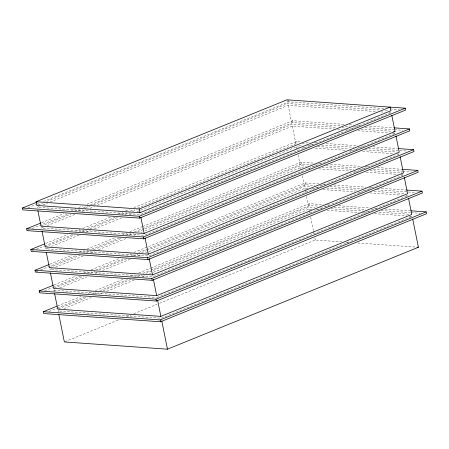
<?xml version="1.0" encoding="UTF-8"?>
<svg xmlns="http://www.w3.org/2000/svg" width="449" height="449" viewBox="0 0 449 449"><rect width="100%" height="100%" fill="white"/><g stroke="black" fill="none" stroke-linecap="round" stroke-linejoin="round"><path stroke-width="0.34" stroke-dasharray="2.25 1.68" d="M28.018 207.78L35.802 204.615M36.448 204.351L39.692 203.032M43.587 201.455L288.83 101.839L383.962 108.523M38.131 204.924L42.672 203.077M46.561 201.5L287.77 103.528L379.736 109.988M39.153 206.518L37.211 207.303L140.324 214.549L391.259 112.632L389.165 112.48M43.048 204.935L47.583 203.094M50.176 202.039L288.146 105.386L376.627 111.599M41.555 222.704L63.612 213.746M71.397 210.581L75.943 208.74M78.536 207.685L82.431 206.102M86.971 204.256L292.641 120.719L344.4 124.356M27.007 230.623L29.6 229.568M32.199 228.513L68.529 213.758M75.017 211.12L79.557 209.279M83.452 207.696L87.993 205.85M90.586 204.8L293.012 122.577L341.279 125.967M41.016 226.184L70.841 214.072M78.626 210.912L82.515 209.329M85.108 208.274L89.648 206.433M93.538 204.851L291.951 124.261L336.542 127.398M43.334 227.25L41.392 228.041L144.505 235.287L395.44 133.364L392.651 133.168M47.229 225.673L75.106 214.347M82.24 211.451L86.129 209.868M90.025 208.291L94.559 206.445M97.152 205.395L292.327 126.118L334.129 129.059M45.736 243.442L67.793 234.485M75.578 231.319L80.124 229.473M82.717 228.423L110.617 217.092M118.401 213.926L122.942 212.085M125.535 211.03L129.43 209.447M133.97 207.601L296.823 141.457L301.717 141.8M31.834 251.098L33.782 250.306M36.38 249.251L44.165 246.091M44.81 245.828L72.71 234.496M79.198 231.858L83.739 230.017M87.634 228.434L115.533 217.103M122.021 214.465L126.562 212.624M130.451 211.041L134.346 209.459M137.59 208.14L297.193 143.315L296.823 141.457M45.197 246.922L75.022 234.81M82.156 231.909L86.696 230.068M89.94 228.749L118.469 217.164M124.951 214.527L129.492 212.686M132.736 211.367L136.625 209.79M47.515 247.988L45.574 248.78L148.686 256.025L399.621 154.102L397.528 153.956M51.41 246.411L79.288 235.085M85.776 232.453L90.311 230.606M94.206 229.029L122.083 217.703M129.217 214.807L133.106 213.224M136.996 211.647L296.508 146.857L299.292 147.053M49.918 264.18L71.975 255.217M79.759 252.057L84.305 250.211M86.898 249.156L115.444 237.56M122.583 234.664L127.123 232.818M129.716 231.768L142.047 226.756M142.692 226.492L301.004 162.196L314.99 163.178M36.015 271.836L37.963 271.044M40.562 269.989L76.24 255.498M83.379 252.596L87.92 250.75M91.815 249.173L119.715 237.841M126.203 235.203L130.743 233.357M134.633 231.779L141.772 228.878M142.423 228.614L301.374 164.053L311.168 164.738M49.379 267.66L79.855 255.279M86.337 252.647L90.878 250.806M93.471 249.751L122.65 237.897M129.132 235.265L133.673 233.424M137.562 231.841L300.314 165.737L306.583 166.181M51.697 268.727L49.755 269.518L152.868 276.764L403.803 174.841L401.013 174.644M55.592 267.149L83.469 255.823M90.603 252.927L94.492 251.345M98.387 249.762L126.264 238.441M134.049 235.282L137.287 233.963M141.177 232.38L142.473 231.858M145.072 230.803L300.69 167.595L303.473 167.791M54.099 284.919L76.156 275.955M83.941 272.796L87.836 271.213M91.08 269.894L119.625 258.298M126.764 255.402L131.304 253.556M133.897 252.501L305.185 182.934L318.47 183.866M44.743 290.728L52.527 287.562M53.173 287.298L80.422 276.23M87.561 273.334L91.456 271.752M95.996 269.905L123.245 258.837M131.029 255.677L134.273 254.358M138.814 252.518L305.556 184.792L314.648 185.426M54.211 288.135L84.036 276.017M90.518 273.385L95.059 271.544M98.948 269.961L126.831 258.635M133.314 256.003L137.854 254.162M141.744 252.579L146.284 250.738M146.93 250.475L304.495 186.475L310.764 186.913M54.206 291.603L53.936 290.256L55.233 289.728M59.773 287.882L87.005 276.82M95.435 273.396L98.673 272.083M102.568 270.5L130.446 259.18M138.23 256.014L141.469 254.701M145.358 253.118L304.871 188.333L308.351 188.574M57.629 305.915L80.988 296.43M88.122 293.534L92.017 291.951M95.261 290.632L123.806 279.037M130.945 276.141L134.835 274.558M138.73 272.975L150.409 268.233M151.055 267.969L309.367 203.666L323.353 204.654M48.924 311.466L56.709 308.3M57.354 308.036L84.603 296.969M91.742 294.073L95.637 292.49M100.178 290.643L127.426 279.575M135.211 276.416L138.455 275.097M142.995 273.25L150.134 270.354M150.785 270.09L309.737 205.524L318.829 206.164M58.392 308.873L87.566 297.019M94.7 294.123L98.589 292.54M103.13 290.699L131.013 279.373M133.606 278.318L134.902 277.796M137.495 276.741L142.036 274.895M145.925 273.318L308.676 207.214L314.945 207.651M58.387 312.336L58.117 310.989L59.414 310.467M63.954 308.62L91.186 297.558M99.616 294.134L102.855 292.821M106.75 291.238L133.982 280.176M142.412 276.752L145.65 275.439M149.539 273.856L150.842 273.329M153.435 272.279L309.052 209.071L311.836 209.262M157.049 297.502L407.984 195.579L405.89 195.433M65.004 341.678L118.822 319.817M126.607 316.657L131.142 314.816M133.735 313.761L157.077 304.282M159.676 303.227L315.288 240.019L341.768 241.882M390.254 108.967L399.346 109.607M385.309 110.381L388.099 110.577M380.808 111.896L384.989 112.188M349.294 124.704L353.492 124.996M357.69 125.293L359.789 125.439M369.583 126.13L393.363 127.797M345.472 126.264L349.67 126.556M353.868 126.854L355.967 127M365.059 127.639L393.739 129.654M394.435 129.705L402.832 130.294M342.116 127.791L344.899 127.982M350.473 128.375L352.566 128.521M360.923 129.11L392.28 131.316M337.609 129.301L342.486 129.643M345.971 129.89L348.761 130.087M357.814 130.721L389.171 132.926M305.915 142.097L310.107 142.389M314.306 142.687L317.106 142.883M326.199 143.523L357.673 145.734M361.17 145.981L363.971 146.178M373.063 146.817L397.545 148.535M302.093 143.658L306.285 143.955M310.484 144.247L313.284 144.443M321.675 145.033L353.851 147.294M358.049 147.592L360.149 147.738M368.539 148.327L407.709 151.083M298.916 145.195L301.706 145.392M307.279 145.785L309.367 145.931M317.729 146.52L349.081 148.72M354.654 149.113L357.443 149.309M365.104 149.848L397.157 152.099M302.778 147.3L305.561 147.497M315.316 148.181L345.971 150.331M350.153 150.628L352.942 150.825M362.697 151.509L393.352 153.665M318.487 163.425L321.288 163.621M330.38 164.261L361.855 166.472M365.351 166.719L368.152 166.916M377.244 167.55L401.726 169.273M314.665 164.985L317.465 165.181M325.856 165.771L358.033 168.033M362.231 168.33L364.33 168.476M373.422 169.116L402.102 171.131M402.798 171.181L411.194 171.771M312.156 166.568L313.548 166.669M321.911 167.252L353.958 169.509M358.835 169.851L361.625 170.048M369.987 170.631L402.035 172.887M307.655 168.083L310.439 168.28M318.801 168.869L350.849 171.12M354.334 171.366L357.819 171.608M366.176 172.197L398.229 174.448M322.668 184.163L325.469 184.359M333.86 184.949L366.036 187.211M369.533 187.452L372.333 187.648M381.426 188.288L405.907 190.011M319.548 185.774L321.647 185.92M330.037 186.509L362.214 188.771M367.108 189.113L368.511 189.214M376.902 189.804L416.071 192.554M315.641 187.255L318.431 187.452M326.788 188.041L358.139 190.247M363.017 190.589L365.11 190.735M374.169 191.369L405.52 193.575M311.836 188.821L314.62 189.018M322.983 189.607L355.03 191.858M358.515 192.099L361.305 192.295M369.662 192.885L401.715 195.135M326.85 204.896L329.65 205.092M338.742 205.732L369.516 207.898M374.415 208.241L376.515 208.387M384.905 208.976L410.089 210.749M324.425 206.557L325.828 206.658M334.219 207.247L365.694 209.459M371.289 209.851L372.692 209.952M381.083 210.542L410.465 212.602M411.161 212.652L420.253 213.292M319.823 207.994L322.612 208.19M330.969 208.779L363.022 211.03M366.502 211.277L369.291 211.473M379.046 212.158L409.701 214.313M316.017 209.56L318.801 209.756M327.164 210.34L359.211 212.596M362.697 212.837L366.182 213.084M374.539 213.673L406.592 215.924M409.376 216.121L412.165 216.317L161.23 318.234L58.117 310.989M345.949 242.174L349.429 242.421M357.791 243.004L415.617 247.068M53.936 290.256L156.353 297.451M288.46 99.981L288.83 101.839M292.641 120.719L293.012 122.577M301.004 162.196L301.374 164.053M305.185 182.934L305.556 184.792M309.367 203.666L309.737 205.524M287.018 99.813L287.77 103.528M288.146 105.386L291.951 124.261M292.327 126.118L295.998 144.325M296.508 146.857L297.322 150.903M298.136 154.95L300.314 165.737M300.69 167.595L301.504 171.641M302.317 175.688L304.495 186.475M304.871 188.333L305.14 189.68M305.275 190.354L305.685 192.38M306.499 196.421L308.676 207.214M309.052 209.071L309.322 210.413M309.456 211.086L309.866 213.107M310.68 217.142L313.391 230.601M313.525 231.274L314.07 233.963M314.884 238.004L315.288 240.019"/><path stroke-width="0.67" d="M36.088 201.736L139.201 208.981L390.136 107.058L390.883 110.774L139.948 212.697L36.835 205.451L36.088 201.736L287.018 99.813L405.267 108.192L405.643 110.05L139.633 218.096L22.826 209.885L22.45 208.027L36.723 202.23M394.059 127.847L409.449 128.93L409.825 130.788L143.815 238.829L27.007 230.623L26.631 228.766L40.904 222.968M398.241 148.585L413.63 149.669L414.006 151.521L147.996 259.567L31.189 251.361L30.813 249.504L44.44 243.97M22.45 208.027L139.263 216.238L405.267 108.192M402.422 169.324L417.811 170.401L418.187 172.259L152.177 280.305L35.37 272.1L34.994 270.242L49.267 264.444M37.89 210.676L41.016 226.184L144.129 233.429L395.064 131.506L391.803 115.326M26.631 228.766L143.444 236.977L409.449 128.93M406.603 190.062L421.993 191.139L422.369 192.997L156.359 301.043L39.551 292.832L39.175 290.974L53.448 285.182M42.071 231.415L45.197 246.922L148.31 254.168L399.245 152.245L395.984 136.064M30.813 249.504L147.626 257.709L413.63 149.669M410.784 210.794L426.174 211.877L426.55 213.735L160.54 321.781L43.733 313.57L43.357 311.713L56.984 306.179M46.253 252.153L49.379 267.66L152.492 274.906L403.426 172.983L400.166 156.802M34.994 270.242L151.807 278.447L417.811 170.401M50.434 272.891L53.56 288.398L156.673 295.644L407.608 193.721L404.347 177.54M39.175 290.974L155.988 299.186L421.993 191.139M54.615 293.624L57.741 309.137L160.854 316.382L411.789 214.459L408.528 198.273M43.357 311.713L160.17 319.924L426.174 211.877M58.797 314.356L64.359 341.942L167.471 349.187L418.406 247.264L412.71 219.005M393.672 131.411L395.064 131.506M417.014 247.169L418.406 247.264M139.201 208.981L139.948 212.697M140.868 217.249L144.129 233.429M145.049 237.987L148.31 254.168M149.231 258.725L152.492 274.906M153.412 279.458L156.673 295.644M157.593 300.196L160.854 316.382M161.775 320.928L167.471 349.187M139.263 216.238L139.633 218.096M143.444 236.977L143.815 238.829M147.626 257.709L147.996 259.567M151.807 278.447L152.177 280.305M155.988 299.186L156.359 301.043M160.17 319.924L160.54 321.781"/></g></svg>
